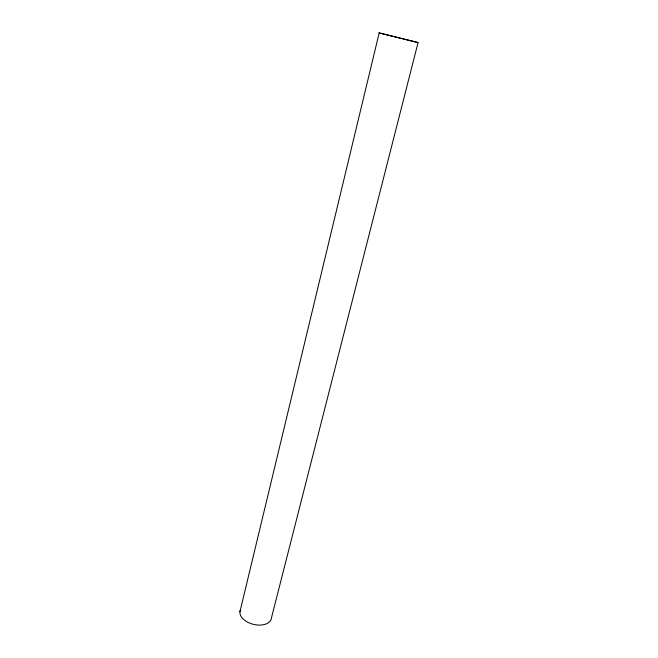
<?xml version="1.0" encoding="UTF-8"?>
<svg xmlns="http://www.w3.org/2000/svg" width="658" height="658" viewBox="0 0 658 658"><rect width="100%" height="100%" fill="white"/><g stroke="black" fill="none" stroke-linecap="round" stroke-linejoin="round"><path stroke-width="0.99" d="M239.923 611.784L379.189 32.9L418.077 42.54L271.524 617.599A16.121 9.78 13.9 0 1 253.552 624.393A16.121 9.78 13.9 0 1 240.343 610.13M418.003 42.597L378.901 32.9"/></g></svg>
